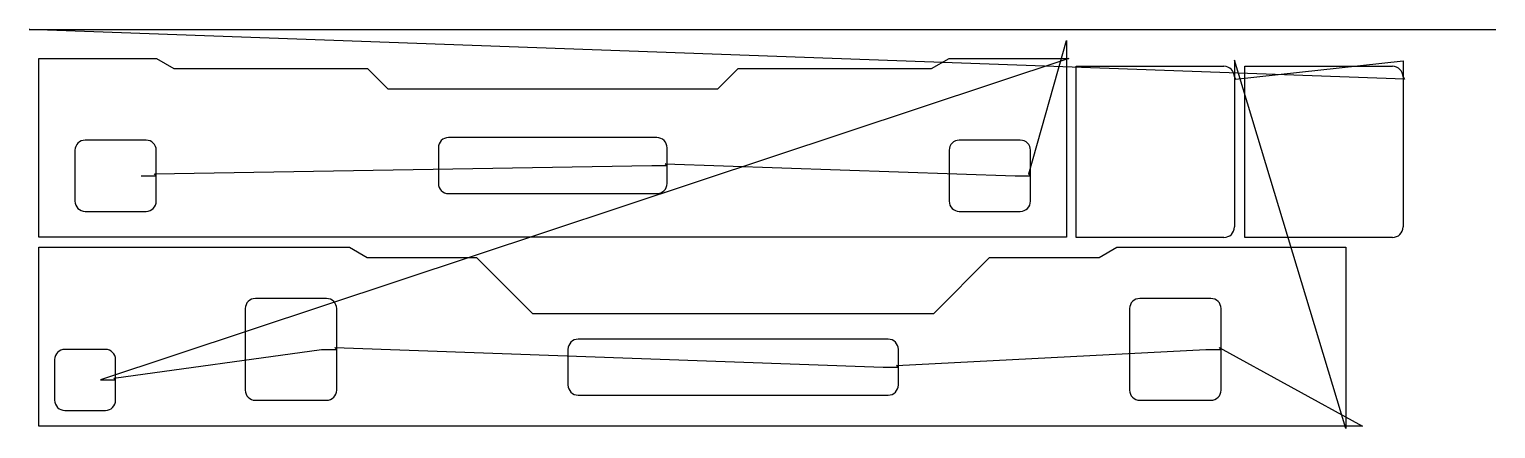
# Model space of a CAD drawing. Header units: metres. Extents: x 0 to 2885, y 14 to 799.
import ezdxf

# ---------------------------------------------------------------- set-up
doc = ezdxf.new("R2010")
doc.units = ezdxf.units.M

msp = doc.modelspace()

# ---------------------------------------------------------------- linework, layer by layer
at = {"layer": 'TOOL_0'}
for p, q in [((2705.445, 701.126), (0.002, 798.743)), ((0.002, 798.743), (1.002, 798.743)), ((1.002, 798.743), (0.002, 798.743)), ((0.002, 798.743), (1.002, 798.743)), ((1.002, 798.743), (2884.002, 798.743)), ((2884.002, 798.743), (2885.002, 798.743)), ((1966.214, 514.536), (2040.5, 776.75)), ((2040.5, 776.75), (2040.5, 741.75)), ((19, 390.25), (19, 741.75)), ((19, 741.75), (249.951, 741.75)), ((2045.501, 741.75), (139.751, 109.751)), ((249.951, 741.75), (284.592, 721.75)), ((284.592, 721.75), (665.061, 721.75)), ((665.061, 721.75), (705.061, 681.75)), ((1354.44, 681.75), (1394.44, 721.75)), ((1394.44, 721.75), (1774.909, 721.75)), ((1774.909, 721.75), (1809.55, 741.75)), ((1809.55, 741.75), (2040.501, 741.75)), ((2040.5, 741.75), (2040.5, 390.25)), ((2040.501, 741.75), (2045.501, 741.75)), ((2059.525, 389.663), (2059.525, 726.163)), ((2059.525, 726.163), (2350.275, 726.163)), ((2590.502, 13.917), (2371.025, 738.179)), ((2371.025, 738.179), (2371.025, 705.413)), ((2373.082, 700.756), (2702.833, 736.718)), ((2391.333, 389.663), (2391.333, 726.163)), ((2391.333, 726.163), (2682.083, 726.163)), ((2702.833, 736.718), (2702.833, 705.413)), ((2371.025, 705.413), (2371.025, 410.413)), ((2371.025, 705.413), (2373.082, 700.756)), ((2702.833, 705.413), (2702.833, 410.413)), ((2702.833, 705.413), (2705.445, 701.126)), ((705.061, 681.75), (1354.44, 681.75)), ((229.75, 581), (109.75, 581)), ((1234.75, 586), (824.75, 586)), ((1949.75, 581), (1829.75, 581)), ((89.75, 561), (89.75, 461)), ((249.75, 511), (249.75, 561)), ((804.75, 566), (804.75, 496)), ((1254.75, 531), (1254.75, 566)), ((1809.75, 561), (1809.75, 461)), ((1969.75, 511), (1969.75, 561)), ((246.214, 514.536), (1224.75, 531)), ((1224.75, 531), (1254.75, 531)), ((1254.75, 531), (1251.214, 534.536)), ((1251.214, 534.536), (1939.75, 511)), ((1254.75, 496), (1254.75, 531)), ((219.75, 511), (249.75, 511)), ((249.75, 511), (246.214, 514.536)), ((249.75, 461), (249.75, 511)), ((1939.75, 511), (1969.75, 511)), ((1969.75, 511), (1966.214, 514.536)), ((1969.75, 461), (1969.75, 511)), ((824.75, 476), (1234.75, 476)), ((109.75, 441), (229.75, 441)), ((1829.75, 441), (1949.75, 441)), ((2040.5, 390.25), (19, 390.25)), ((2350.275, 389.663), (2059.525, 389.663)), ((2682.083, 389.663), (2391.333, 389.663)), ((19.001, 19.001), (19.001, 370.501)), ((19.001, 370.501), (629.952, 370.501)), ((629.952, 370.501), (664.593, 350.501)), ((664.593, 350.501), (880.062, 350.501)), ((880.062, 350.501), (990.062, 240.501)), ((1779.441, 240.501), (1889.441, 350.501)), ((1889.441, 350.501), (2104.91, 350.501)), ((2104.91, 350.501), (2139.551, 370.501)), ((2139.551, 370.501), (2590.502, 370.501)), ((2590.502, 370.501), (2590.502, 19.001)), ((584.751, 269.751), (444.751, 269.751)), ((2324.751, 269.751), (2184.751, 269.751)), ((424.751, 249.751), (424.751, 89.751)), ((604.751, 169.751), (604.751, 249.751)), ((990.062, 240.501), (1779.441, 240.501)), ((2164.751, 249.751), (2164.751, 89.751)), ((2344.751, 169.751), (2344.751, 249.751)), ((604.751, 169.751), (601.215, 173.287)), ((601.215, 173.287), (1679.751, 134.751)), ((1689.751, 189.751), (1079.751, 189.751)), ((2344.751, 169.751), (2341.215, 173.287)), ((2341.215, 173.287), (2623.081, 19.001)), ((49.751, 149.751), (49.751, 69.751)), ((149.751, 169.751), (69.751, 169.751)), ((166.215, 113.287), (574.751, 169.751)), ((169.751, 109.751), (169.751, 149.751)), ((574.751, 169.751), (604.751, 169.751)), ((604.751, 89.751), (604.751, 169.751)), ((1059.751, 169.751), (1059.751, 99.751)), ((1706.215, 138.287), (2314.751, 169.751)), ((1709.751, 134.751), (1709.751, 169.751)), ((2314.751, 169.751), (2344.751, 169.751)), ((2344.751, 89.751), (2344.751, 169.751)), ((1679.751, 134.751), (1709.751, 134.751)), ((1709.751, 134.751), (1706.215, 138.287)), ((1709.751, 99.751), (1709.751, 134.751)), ((139.751, 109.751), (169.751, 109.751)), ((169.751, 109.751), (166.215, 113.287)), ((169.751, 69.751), (169.751, 109.751)), ((444.751, 69.751), (584.751, 69.751)), ((1079.751, 79.751), (1689.751, 79.751)), ((2184.751, 69.751), (2324.751, 69.751)), ((69.751, 49.751), (149.751, 49.751)), ((2590.501, 19.001), (19.001, 19.001)), ((2623.081, 19.001), (2590.501, 19.001)), ((2590.502, 19.001), (2590.502, 13.917))]:
    msp.add_line(p, q, dxfattribs=at)
for centre, radius, start, end in [((2350.275, 705.413), 20.75, 0, 90), ((2682.083, 705.413), 20.75, 0, 90), ((109.75, 561), 20, 90, 180), ((229.75, 561), 20, 0, 90), ((824.75, 566), 20, 90, 180), ((1234.75, 566), 20, 0, 90), ((1829.75, 561), 20, 90, 180), ((1949.75, 561), 20, 0, 90), ((824.75, 496), 20, 180, 270), ((1234.75, 496), 20, 270, 0), ((109.75, 461), 20, 180, 270), ((229.75, 461), 20, 270, 0), ((1829.75, 461), 20, 180, 270), ((1949.75, 461), 20, 270, 0), ((2350.275, 410.413), 20.75, 270, 0), ((2682.083, 410.413), 20.75, 270, 0), ((444.751, 249.751), 20, 90, 180), ((584.751, 249.751), 20, 0, 90), ((2184.751, 249.751), 20, 90, 180), ((2324.751, 249.751), 20, 0, 90), ((1079.751, 169.751), 20, 90, 180), ((1689.751, 169.751), 20, 0, 90), ((69.751, 149.751), 20, 90, 180), ((149.751, 149.751), 20, 0, 90), ((444.751, 89.751), 20, 180, 270), ((584.751, 89.751), 20, 270, 0), ((1079.751, 99.751), 20, 180, 270), ((1689.751, 99.751), 20, 270, 0), ((2184.751, 89.751), 20, 180, 270), ((2324.751, 89.751), 20, 270, 0), ((69.751, 69.751), 20, 180, 270), ((149.751, 69.751), 20, 270, 0)]:
    msp.add_arc(centre, radius, start, end, dxfattribs=at)

doc.saveas('drawing.dxf')
